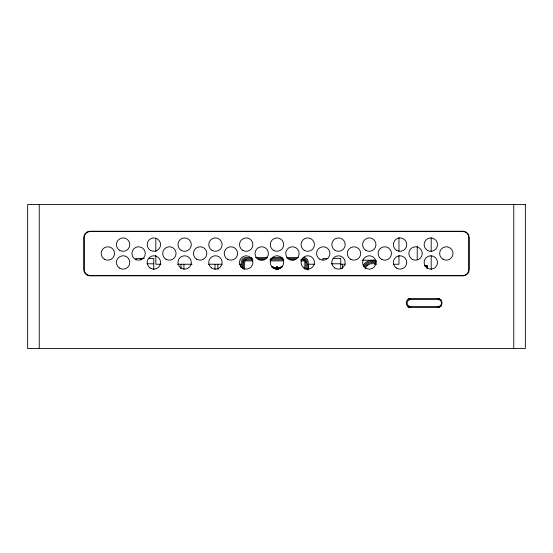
<?xml version="1.0" encoding="UTF-8"?>
<svg xmlns="http://www.w3.org/2000/svg" width="553" height="553" viewBox="0 0 553 553"><rect width="100%" height="100%" fill="white"/><g stroke="black" fill="none" stroke-linecap="round" stroke-linejoin="round"><path stroke-width="0.83" d="M366.888 265.855L367.952 265.039M251.726 257.546L245.753 257.546A4.459 4.459 0 0 0 241.295 262.004L241.295 267.576M255.417 257.546L267.521 257.546M272.187 257.546L282.417 257.546M286.675 257.546L298.613 257.546M144.292 258.438L135.934 258.438L135.934 259.965M148.605 258.438L153.775 258.438L153.775 269.657M327.811 258.438L322.904 258.438L322.904 259.965M332.989 258.438L340.745 258.438L340.745 268.82M252.603 258.659L245.318 258.693A3.346 3.346 0 0 0 242.442 261.569L242.408 268.067M256.862 258.659L266.228 258.659M270.486 258.659L283.26 258.659M287.512 258.659L296.885 258.659M301.993 258.659L304.164 258.693A3.346 3.346 0 0 1 307.046 261.569L307.074 269.788M252.735 259.779L245.463 259.799A2.226 2.226 0 0 0 243.548 261.714L243.527 269.076M258.776 259.779L264.818 259.779M269.995 259.779L283.807 259.779M289.848 259.779L295.026 259.779M300.728 259.779L304.019 259.799A2.226 2.226 0 0 1 305.933 261.714L305.961 269.076M362.27 260.221L375.757 260.221M253.018 260.892L246.203 260.892A1.562 1.562 0 0 0 244.64 262.454L244.64 269.283M270.058 260.892L283.689 260.892M300.728 260.892L303.286 260.892A1.562 1.562 0 0 1 304.848 262.454L304.848 269.29M146.877 263.788L153.775 263.788M331.261 263.788L340.745 263.788M160.992 264.237L155.822 264.237L155.822 255.382M177.375 264.237L192.036 264.237M208.419 264.237L222.209 264.237M239.456 264.237L241.177 264.237M307.572 264.237L314.463 264.237M340.33 264.237L345.507 264.237M393.791 264.237L398.962 264.237L398.962 255.382M424.393 265.44L427.22 265.571L427.351 268.24M424.932 265.71L427.13 265.71L427.13 268.205M424.932 266.601L427.13 266.601M275.899 268.184L273.583 267.873M278.041 268.184L280.364 267.873M275.588 268.806L278.581 268.806M276.016 269.518L278.567 269.518M408.584 298.579L439.649 298.579M407.381 299.553L441.114 299.553M407.381 306.514L441.114 306.514M408.584 307.496L439.649 307.496M374.429 263.836L375.888 264.438M513.758 204.479L513.758 348.521M431.188 237.845L431.188 251.491M431.188 255.756L431.188 269.401M417.232 246.044L417.232 259.806M398.962 237.375L398.962 251.304M342.507 264.362L342.507 268.564M308.526 264.362L308.526 269.401M308.187 269.961L308.187 262.004A4.459 4.459 0 0 0 303.728 257.546M281.989 267.272L281.989 266.581L280.876 266.581L280.876 267.873L277.53 267.873L277.53 266.581L276.417 266.581L276.417 267.873L273.071 267.873L273.071 266.581L271.958 266.581L271.958 267.272M278.041 267.873L278.041 268.806M275.899 267.873L275.899 268.806M252.445 259.751L252.445 260.767M240.562 264.362L240.562 266.885M217.903 264.362L217.903 269.401M215.006 264.362L215.006 269.401M183.921 264.362L183.921 269.401M181.025 264.362L181.025 268.564M155.822 238.232L155.822 251.304M140.842 258.438L140.842 259.965M39.242 204.479L39.242 348.521M410.734 306.514A3.477 3.477 0 0 1 407.167 303.037A3.477 3.477 0 0 1 410.734 299.553M437.941 299.553A3.477 3.477 0 0 1 441.508 303.037A3.477 3.477 0 0 1 437.941 306.514M437.941 307.496A4.244 4.244 0 0 0 441.951 303.037A4.244 4.244 0 0 0 437.941 298.579M410.291 307.496A4.244 4.244 0 0 1 406.275 303.037A4.244 4.244 0 0 1 410.291 298.579M303.286 259.779A2.675 2.675 0 0 1 305.961 262.454M243.527 262.454A2.675 2.675 0 0 1 246.203 259.779M365.077 268.703A7.804 7.804 0 0 1 376.31 264.611M363.722 266.352A10.037 10.037 0 0 1 376.247 262.101M363.134 265.177A11.15 11.15 0 0 1 376.676 261.071M364.683 266.912A8.917 8.917 0 0 1 376.178 263.29M525.35 204.479L27.65 204.479L27.65 348.521L525.35 348.521L525.35 204.479M462.916 231.237L90.084 231.237A6.242 6.242 0 0 0 83.842 237.479L83.842 269.588A6.242 6.242 0 0 0 90.084 275.829L462.916 275.829A6.242 6.242 0 0 0 469.158 269.588L469.158 237.479A6.242 6.242 0 0 0 462.916 231.237M462.916 231.589L90.084 231.589A5.889 5.889 0 0 0 84.201 237.479L84.201 269.588A5.889 5.889 0 0 0 90.084 275.477L462.916 275.477A5.889 5.889 0 0 0 468.799 269.588L468.799 237.479A5.889 5.889 0 0 0 462.916 231.589M442.925 259.233A6.691 6.691 0 0 0 453.011 253.53A6.691 6.691 0 0 0 443.029 247.647A6.691 6.691 0 0 0 442.925 259.233M427.428 250.378A6.691 6.691 0 0 0 437.513 244.675A6.691 6.691 0 0 0 427.531 238.792A6.691 6.691 0 0 0 427.428 250.378M427.082 267.998A6.691 6.691 0 0 0 437.499 262.917A6.691 6.691 0 0 0 427.898 256.44A6.691 6.691 0 0 0 427.082 267.998M412.158 259.233A6.691 6.691 0 0 0 422.243 253.53A6.691 6.691 0 0 0 412.262 247.647A6.691 6.691 0 0 0 412.158 259.233M396.66 250.378A6.691 6.691 0 0 0 406.745 244.675A6.691 6.691 0 0 0 396.764 238.792A6.691 6.691 0 0 0 396.66 250.378M396.314 267.998A6.691 6.691 0 0 0 406.725 262.917A6.691 6.691 0 0 0 397.123 256.44A6.691 6.691 0 0 0 396.314 267.998M381.383 259.233A6.691 6.691 0 0 0 391.469 253.53A6.691 6.691 0 0 0 381.487 247.647A6.691 6.691 0 0 0 381.383 259.233M365.886 250.378A6.691 6.691 0 0 0 375.971 244.675A6.691 6.691 0 0 0 365.989 238.792A6.691 6.691 0 0 0 365.886 250.378M365.54 267.998A6.691 6.691 0 0 0 375.957 262.917A6.691 6.691 0 0 0 366.349 256.44A6.691 6.691 0 0 0 365.54 267.998M350.609 259.233A6.691 6.691 0 0 0 360.694 253.53A6.691 6.691 0 0 0 350.72 247.647A6.691 6.691 0 0 0 350.609 259.233M335.111 250.378A6.691 6.691 0 0 0 345.203 244.675A6.691 6.691 0 0 0 335.222 238.792A6.691 6.691 0 0 0 335.111 250.378M334.772 267.998A6.691 6.691 0 0 0 345.183 262.917A6.691 6.691 0 0 0 335.581 256.44A6.691 6.691 0 0 0 334.772 267.998M319.841 259.233A6.691 6.691 0 0 0 329.927 253.53A6.691 6.691 0 0 0 319.945 247.647A6.691 6.691 0 0 0 319.841 259.233M304.344 250.378A6.691 6.691 0 0 0 314.429 244.675A6.691 6.691 0 0 0 304.447 238.792A6.691 6.691 0 0 0 304.344 250.378M303.998 267.998A6.691 6.691 0 0 0 314.415 262.917A6.691 6.691 0 0 0 304.807 256.44A6.691 6.691 0 0 0 303.998 267.998M289.067 259.233A6.691 6.691 0 0 0 299.152 253.53A6.691 6.691 0 0 0 289.171 247.647A6.691 6.691 0 0 0 289.067 259.233M273.569 250.378A6.691 6.691 0 0 0 283.654 244.675A6.691 6.691 0 0 0 273.673 238.792A6.691 6.691 0 0 0 273.569 250.378M273.223 267.998A6.691 6.691 0 0 0 283.641 262.917A6.691 6.691 0 0 0 274.032 256.44A6.691 6.691 0 0 0 273.223 267.998M258.292 259.233A6.691 6.691 0 0 0 268.385 253.53A6.691 6.691 0 0 0 258.403 247.647A6.691 6.691 0 0 0 258.292 259.233M242.802 250.378A6.691 6.691 0 0 0 252.887 244.675A6.691 6.691 0 0 0 242.905 238.792A6.691 6.691 0 0 0 242.802 250.378M242.456 267.998A6.691 6.691 0 0 0 252.866 262.917A6.691 6.691 0 0 0 243.265 256.44A6.691 6.691 0 0 0 242.456 267.998M227.525 259.233A6.691 6.691 0 0 0 237.61 253.53A6.691 6.691 0 0 0 227.629 247.647A6.691 6.691 0 0 0 227.525 259.233M212.027 250.378A6.691 6.691 0 0 0 222.112 244.675A6.691 6.691 0 0 0 212.131 238.792A6.691 6.691 0 0 0 212.027 250.378M211.681 267.998A6.691 6.691 0 0 0 222.099 262.917A6.691 6.691 0 0 0 212.49 256.44A6.691 6.691 0 0 0 211.681 267.998M196.75 259.233A6.691 6.691 0 0 0 206.836 253.53A6.691 6.691 0 0 0 196.854 247.647A6.691 6.691 0 0 0 196.75 259.233M181.253 250.378A6.691 6.691 0 0 0 191.338 244.675A6.691 6.691 0 0 0 181.363 238.792A6.691 6.691 0 0 0 181.253 250.378M180.914 267.998A6.691 6.691 0 0 0 191.324 262.917A6.691 6.691 0 0 0 181.723 256.44A6.691 6.691 0 0 0 180.914 267.998M165.983 259.233A6.691 6.691 0 0 0 176.068 253.53A6.691 6.691 0 0 0 166.087 247.647A6.691 6.691 0 0 0 165.983 259.233M150.485 250.378A6.691 6.691 0 0 0 160.57 244.675A6.691 6.691 0 0 0 150.589 238.792A6.691 6.691 0 0 0 150.485 250.378M150.139 267.998A6.691 6.691 0 0 0 160.557 262.917A6.691 6.691 0 0 0 150.948 256.44A6.691 6.691 0 0 0 150.139 267.998M135.209 259.233A6.691 6.691 0 0 0 145.294 253.53A6.691 6.691 0 0 0 135.312 247.647A6.691 6.691 0 0 0 135.209 259.233M119.711 250.378A6.691 6.691 0 0 0 129.796 244.675A6.691 6.691 0 0 0 119.814 238.792A6.691 6.691 0 0 0 119.711 250.378M119.365 267.998A6.691 6.691 0 0 0 129.782 262.917A6.691 6.691 0 0 0 120.174 256.44A6.691 6.691 0 0 0 119.365 267.998M104.434 259.233A6.691 6.691 0 0 0 114.526 253.53A6.691 6.691 0 0 0 104.545 247.647A6.691 6.691 0 0 0 104.434 259.233"/></g></svg>
